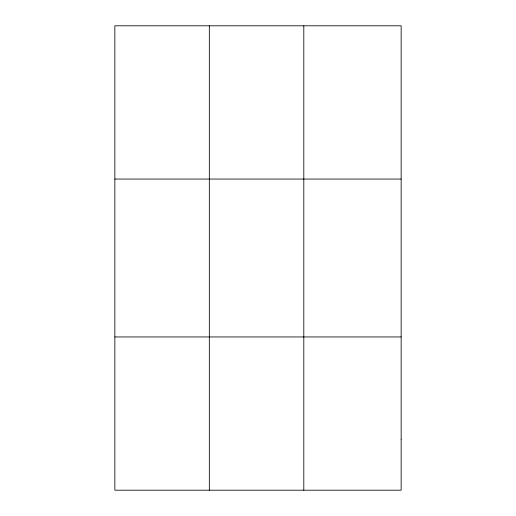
<?xml version="1.0" encoding="UTF-8"?>
<svg xmlns="http://www.w3.org/2000/svg" width="516" height="516" viewBox="0 0 516 516"><rect width="100%" height="100%" fill="white"/><g stroke="black" fill="none" stroke-linecap="round" stroke-linejoin="round"><path stroke-width="0.77" d="M209.328 25.8L209.328 490.2M303.808 25.8L303.808 490.2M114.849 179.052L401.151 179.052M114.849 336.948L401.151 336.948M401.151 439.116L401.151 490.2L114.849 490.2L114.849 25.8L401.151 25.8L401.151 439.116"/></g></svg>
